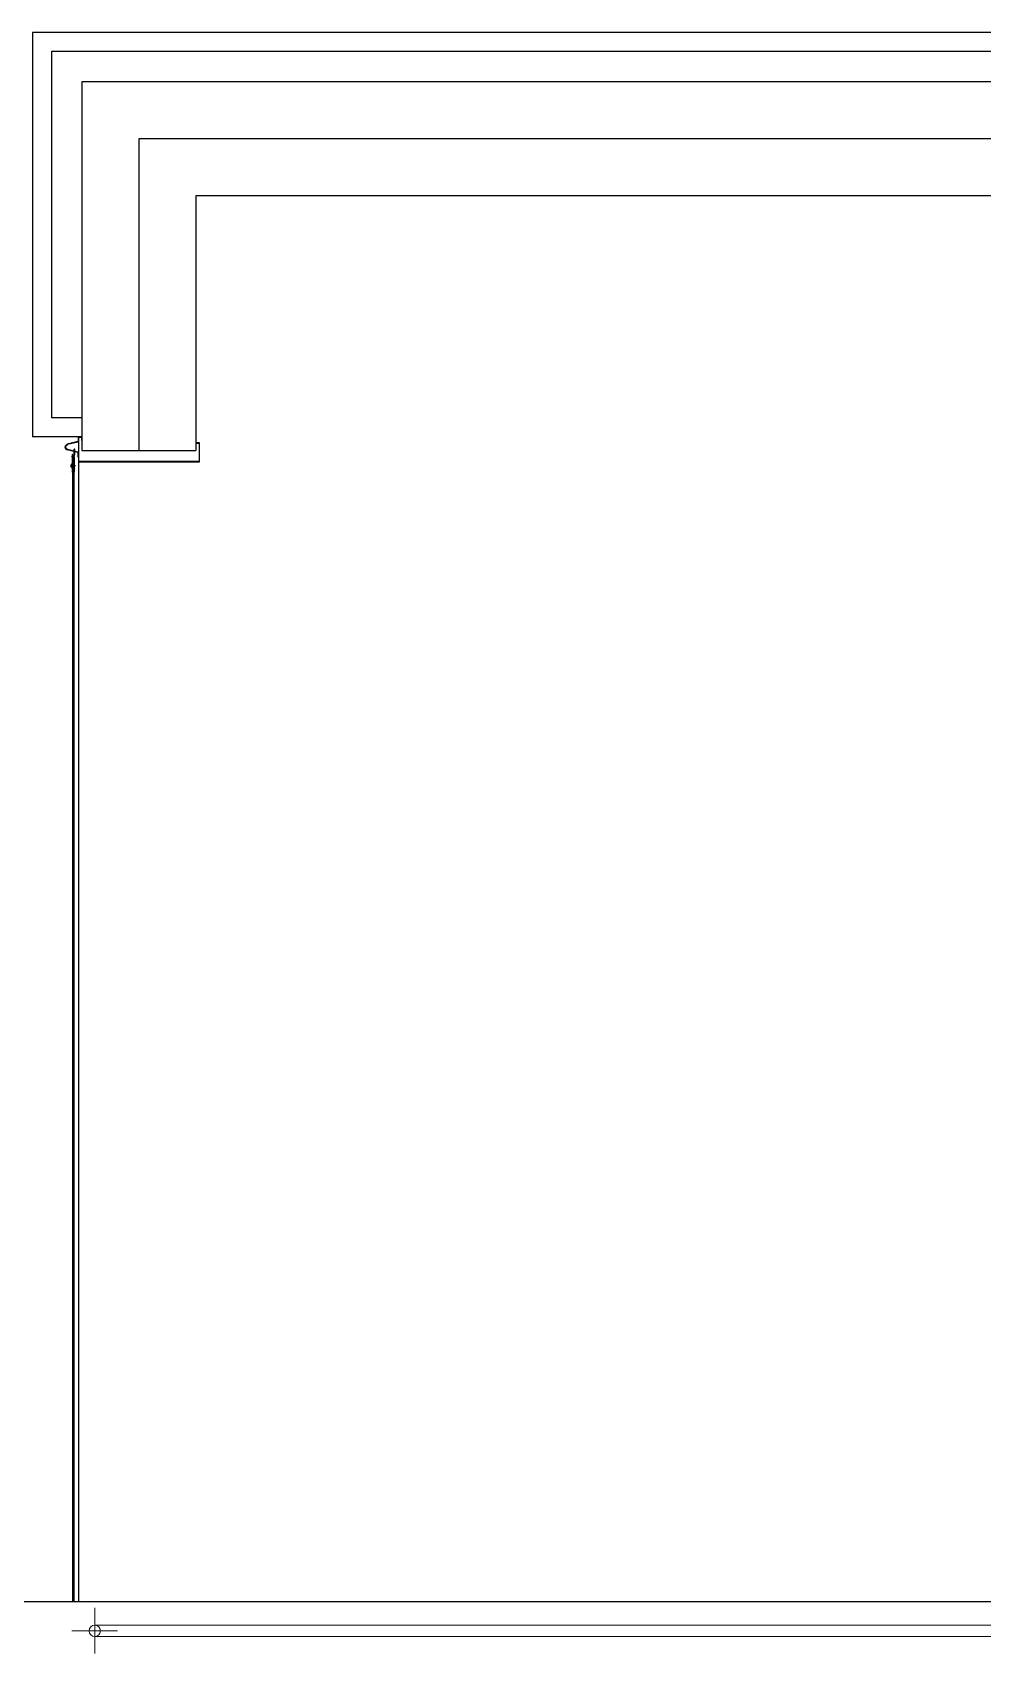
# Model space of a CAD drawing. Header units: millimetres. Extents: x -39468 to 212532, y -94717 to 83483.
# Drawn here: x 70094 to 72596, y 9863 to 14130 of the extents above; entities that cross this region are included whole.
import ezdxf

# ---------------------------------------------------------------- set-up
doc = ezdxf.new("R2010")
doc.units = ezdxf.units.MM
doc.header["$LTSCALE"] = 300
doc.header["$MEASUREMENT"] = 0
for name, pattern in [('CEN', [62, 60, -1, 0, -1]), ('HIDDEN', [0.375, 0.25, -0.125]), ('주단면도-1$0$STD_CENTER', [66, 60, -2, 2, -2])]:
    doc.linetypes.add(name, pattern=pattern)
doc.layers.get('0').update_dxf_attribs({"linetype": 'CONTINUOUS'})
doc.layers.add('A-CNTL', color=1, linetype='CEN', lineweight=15)
doc.layers.add('A-XXXX-FIN1', color=255, linetype='CONTINUOUS', lineweight=18)
for name, color, linetype in [('A-CONC-LIN1', 2, 'CONTINUOUS'), ('A-ELEV-LIN3', 8, 'CONTINUOUS'), ('A-FLOR-PANL', 6, 'CONTINUOUS'), ('A-비닐커튼', 8, 'CONTINUOUS'), ('갈바륨 V-115', 141, 'CONTINUOUS'), ('주단면도-1$0$A-FIN-TYP1', 6, 'CONTINUOUS'), ('주단면도-1$0$A-ST-AXIS-CEN', 252, '주단면도-1$0$STD_CENTER'), ('주단면도-1$0$저온단열', 160, 'CONTINUOUS')]:
    doc.layers.add(name, color=color, linetype=linetype)

# ---------------------------------------------------------------- blocks, each defined once
blk = doc.blocks.new('비닐커텐')
at = {"layer": 'A-비닐커튼'}
for p, q in [((5, -1), (0, -1)), ((0, -1), (0, -45)), ((0, -207), (0, -162)), ((5, -1), (5, -45)), ((5, -207), (5, -162)), ((6, -53), (114, -79)), ((6, -155), (114, -128)), ((7, -48), (115, -75)), ((7, -159), (115, -133)), ((39, -179), (39, -125)), ((39, -125), (44, -125)), ((44, -179), (44, -125)), ((5, -207), (0, -207)), ((5, -207), (0, -207)), ((31, -296), (83, -296)), ((44, -207), (39, -179)), ((42, -311), (42, -280)), ((67, -280), (42, -280)), ((67, -311), (42, -311)), ((49, -207), (44, -179)), ((44, -207), (44, -362)), ((44, -273), (49, -273)), ((44, -296), (49, -296)), ((44, -319), (49, -319)), ((49, -207), (49, -362)), ((50, -207), (50, -11891)), ((61, -207), (50, -207)), ((57, -179), (62, -179)), ((62, -207), (57, -179)), ((61, -207), (61, -11891)), ((67, -207), (62, -179)), ((62, -207), (62, -362)), ((62, -273), (67, -273)), ((62, -296), (67, -296)), ((62, -319), (67, -319)), ((67, -207), (67, -362)), ((74, -307), (74, -284)), ((49, -362), (44, -362)), ((67, -362), (62, -362))]:
    blk.add_line(p, q, dxfattribs=at)
for centre, radius, start, end in [((8, -45), 7.76, 180, 256.2583), ((8, -162), 7.76, 103.7417, 180), ((8, -45), 3.1, 180, 256.2583), ((8, -162), 3.1, 103.7417, 180), ((105, -104), 26.4, 277.7512, 82.2488), ((105, -104), 31, 277.7512, 82.2488), ((57, -287), 17.4, 10.0541, 57.326), ((57, -304), 17.4, 302.674, 349.9459)]:
    blk.add_arc(centre, radius, start, end, dxfattribs=at)

msp = doc.modelspace()

# ---------------------------------------------------------------- linework, layer by layer
at = {"color": 6}
msp.add_lwpolyline([(70533.4, 13000.6), (70216.6, 13000.6), (70216.6, 13064.8), (70224.4, 13064.8), (70224.4, 13056.4), (70225, 13056.4), (70225, 13065.4), (70216, 13065.4), (70216, 13000), (70534, 13000), (70534, 13050), (70525, 13050), (70525, 13041), (70525.6, 13041), (70525.6, 13049.4), (70533.4, 13049.4), (70533.4, 13000.6)], dxfattribs=at)
at = {"layer": 'A-CNTL'}
for p, q in [((70258.5, 9983.3), (70258.5, 9863.3)), ((70198.5, 9923.3), (70318.5, 9923.3))]:
    msp.add_line(p, q, dxfattribs=at)
at = {"layer": 'A-ELEV-LIN3'}
msp.add_line((70216, 13012.4), (70216, 10000), dxfattribs=at)
msp.add_line((70216, 13012.4), (70216, 10000), dxfattribs=at)
at = {"layer": 'A-FLOR-PANL'}
for p, q in [((73775, 14000), (70225, 14000)), ((70225, 14000), (70225, 13030)), ((73775, 13850), (70375, 13850)), ((70375, 13850), (70375, 13030)), ((73775, 13700), (70525, 13700)), ((70525, 13700), (70525, 13030)), ((70225, 13030), (70525, 13030))]:
    msp.add_line(p, q, dxfattribs=at)
at = {"layer": 'A-XXXX-FIN1', "color": 252, "linetype": 'HIDDEN', "ltscale": 100, "true_color": 0x939598}
for p, q in [((70258.5, 9938.3), (74010.6, 9938.3)), ((74010.6, 9908.3), (70258.5, 9908.3))]:
    msp.add_line(p, q, dxfattribs=at)
at = {"layer": 'A-XXXX-FIN1'}
msp.add_circle((70258.5, 9923.3), 15, dxfattribs=at)
at = {"layer": '갈바륨 V-115'}
for p, q in [((73645, 14130), (70095, 14130)), ((70095, 14130), (70095, 13065.4)), ((70225, 13065.4), (70095, 13065.4))]:
    msp.add_line(p, q, dxfattribs=at)
at = {"layer": '주단면도-1$0$A-FIN-TYP1'}
msp.add_line((40200, 10000), (84100, 10000), dxfattribs=at)
at = {"layer": '주단면도-1$0$A-ST-AXIS-CEN', "linetype": 'Continuous'}
msp.add_line((0, 10000), (84100, 10000), dxfattribs=at)
at = {"layer": '주단면도-1$0$저온단열'}
for p, q in [((73695, 14080), (70145, 14080)), ((70145, 14080), (70145, 13115.4)), ((70225, 13115.4), (70145, 13115.4))]:
    msp.add_line(p, q, dxfattribs=at)

# ---------------------------------------------------------------- block references
at = {"layer": 'A-CONC-LIN1', "xscale": -0.257805906692848, "yscale": 0.257805906692848, "zscale": 0.257805906692848}
msp.add_blockref('비닐커텐', (70216, 13065.6), dxfattribs=at)

doc.saveas('drawing.dxf')
